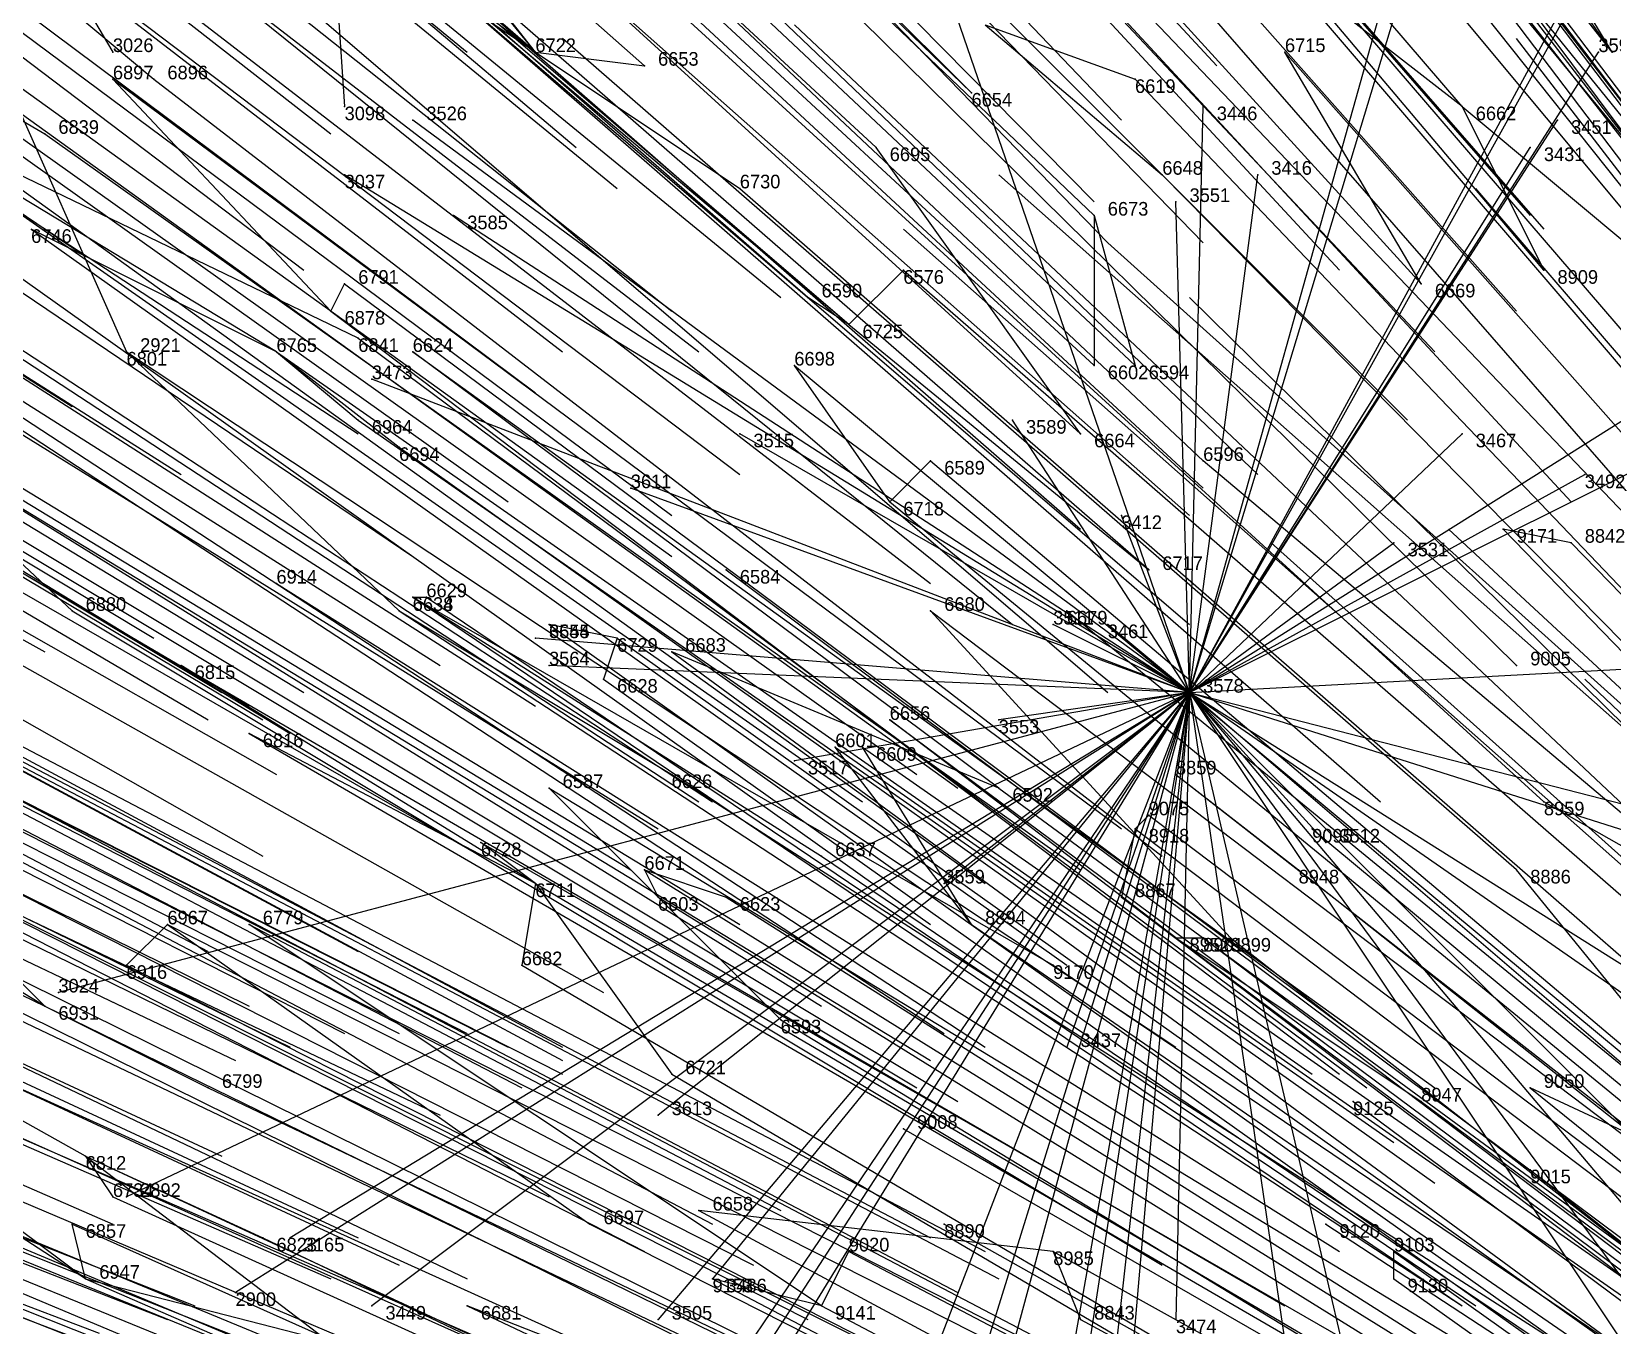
# Model space of a CAD drawing. Extents: x -0.5 to 0.59, y -0.5 to 0.59.
# Drawn here: x -0.271 to -0.155, y 0.1076 to 0.2025 of the extents above; entities that cross this region are included whole.
import ezdxf

# ---------------------------------------------------------------- set-up
doc = ezdxf.new("R2010")
doc.units = 0
for name, color, linetype in [('Facilities', 3, 'CONTINUOUS'), ('Facilities_lines', 3, 'CONTINUOUS'), ('Normals', 1, 'CONTINUOUS'), ('Source_points', 5, 'CONTINUOUS'), ('Text', 3, 'CONTINUOUS')]:
    doc.layers.add(name, color=color, linetype=linetype)

msp = doc.modelspace()

# ---------------------------------------------------------------- linework, layer by layer
at = {"layer": 'Facilities', "color": 3}
for p in [(-0.234, 0.201, -0.772), (-0.155, 0.201, -0.634), (-0.166, 0.197, -0.643), (-0.193, 0.189, -0.675), (-0.169, 0.184, -0.624), (-0.249, 0.182, -0.77), (-0.211, 0.181, -0.694), (-0.247, 0.18, -0.765), (-0.253, 0.179, -0.776), (-0.194, 0.173, -0.649), (-0.208, 0.168, -0.668), (-0.158, 0.165, -0.571), (-0.22, 0.163, -0.683), (-0.253, 0.162, -0.752), (-0.243, 0.161, -0.729), (-0.244, 0.16, -0.729), (-0.195, 0.16, -0.63), (-0.228, 0.158, -0.694), (-0.162, 0.156, -0.562), (-0.186, 0.154, -1.25), (-0.187, 0.148, -0.597), (-0.2, 0.147, -0.62), (-0.19, 0.144, -0.595), (-0.177, 0.144, -0.571), (-0.226, 0.141, -0.666), (-0.234, 0.14, -0.682), (-0.261, 0.137, -0.737), (-0.202, 0.137, -0.61), (-0.187, 0.136, -0.577), (-0.183, 0.136, -0.57), (-0.27, 0.131, -0.749), (-0.216, 0.13, -0.63), (-0.174, 0.124, -0.535), (-0.207, 0.122, -0.601), (-0.267, 0.12, -0.732), (-0.161, 0.119, -0.501), (-0.204, 0.115, -0.586), (-0.176, 0.115, -0.524), (-0.196, 0.113, -0.566), (-0.267, 0.111, -0.722), (-0.171, 0.111, -0.509), (-0.213, 0.109, -0.597)]:
    msp.add_point(p, dxfattribs=at)
at = {"layer": 'Facilities_lines', "color": 3}
for p, q in [((-0.253, 0.27, -1.25), (-0.248, 0.197, -1.25)), ((-0.3, 0.26, -1.25), (-0.264, 0.179, -1.25)), ((-0.3, 0.26, -1.25), (-0.265, 0.201, -1.25)), ((-0.306, 0.236, -0.965), (-0.262, 0.199, -0.822)), ((-0.155, 0.201, -0.634), (-0.176, 0.231, -0.725)), ((-0.234, 0.201, -0.772), (-0.256, 0.229, -0.858)), ((-0.155, 0.201, -0.634), (-0.167, 0.221, -0.691)), ((-0.186, 0.154, -1.25), (-0.166, 0.22, -1.25)), ((-0.211, 0.181, -0.694), (-0.256, 0.219, -0.843)), ((-0.234, 0.201, -0.772), (-0.247, 0.217, -0.822)), ((-0.186, 0.154, -1.25), (-0.207, 0.215, -1.25)), ((-0.186, 0.154, -1.25), (-0.155, 0.211, -1.25)), ((-0.166, 0.197, -0.643), (-0.184, 0.211, -0.7)), ((-0.155, 0.201, -0.634), (-0.162, 0.21, -0.663)), ((-0.186, 0.154, -1.25), (-0.156, 0.208, -1.25)), ((-0.234, 0.201, -0.772), (-0.242, 0.207, -0.796)), ((-0.211, 0.207, -0.739), (-0.202, 0.198, -0.708)), ((-0.234, 0.201, -0.772), (-0.24, 0.205, -0.79)), ((-0.201, 0.203, -0.715), (-0.19, 0.199, -0.688)), ((-0.201, 0.203, -0.715), (-0.188, 0.192, -0.672)), ((-0.186, 0.154, -1.25), (-0.172, 0.204, -1.25)), ((-0.282, 0.202, -0.866), (-0.27, 0.195, -0.832)), ((-0.234, 0.201, -0.772), (-0.226, 0.2, -0.754)), ((-0.234, 0.201, -0.772), (-0.219, 0.191, -0.727)), ((-0.186, 0.154, -1.25), (-0.156, 0.201, -1.25)), ((-0.169, 0.184, -0.624), (-0.179, 0.201, -0.674)), ((-0.253, 0.179, -0.776), (-0.286, 0.199, -0.871)), ((-0.249, 0.182, -0.77), (-0.265, 0.199, -0.829)), ((-0.186, 0.154, -1.25), (-0.185, 0.197, -1.25)), ((-0.166, 0.197, -0.643), (-0.16, 0.185, -0.611)), ((-0.166, 0.197, -0.643), (-0.148, 0.182, -0.588)), ((-0.186, 0.154, -1.25), (-0.243, 0.196, -1.25)), ((-0.186, 0.154, -1.25), (-0.159, 0.196, -1.25)), ((-0.247, 0.18, -0.765), (-0.276, 0.194, -0.843)), ((-0.194, 0.173, -0.649), (-0.209, 0.194, -0.712)), ((-0.186, 0.154, -1.25), (-0.161, 0.194, -1.25)), ((-0.186, 0.154, -1.25), (-0.248, 0.192, -1.25)), ((-0.186, 0.154, -1.25), (-0.181, 0.192, -1.25)), ((-0.186, 0.154, -1.25), (-0.187, 0.19, -1.25)), ((-0.253, 0.179, -0.776), (-0.271, 0.188, -0.825)), ((-0.186, 0.154, -1.25), (-0.24, 0.189, -1.25)), ((-0.193, 0.189, -0.675), (-0.19, 0.178, -0.65)), ((-0.193, 0.189, -0.675), (-0.193, 0.178, -0.655)), ((-0.211, 0.181, -0.694), (-0.207, 0.185, -0.694)), ((-0.249, 0.182, -0.77), (-0.248, 0.184, -0.772)), ((-0.211, 0.181, -0.694), (-0.214, 0.183, -0.704)), ((-0.211, 0.181, -0.694), (-0.189, 0.163, -0.624)), ((-0.244, 0.16, -0.729), (-0.264, 0.179, -0.797)), ((-0.253, 0.179, -0.776), (-0.244, 0.172, -0.747)), ((-0.253, 0.179, -0.776), (-0.247, 0.174, -0.754)), ((-0.2, 0.147, -0.62), (-0.243, 0.179, -0.756)), ((-0.208, 0.168, -0.668), (-0.215, 0.178, -0.699)), ((-0.186, 0.154, -1.25), (-0.246, 0.177, -1.25)), ((-0.186, 0.154, -1.25), (-0.151, 0.176, -1.25)), ((-0.186, 0.154, -1.25), (-0.142, 0.176, -1.25)), ((-0.284, 0.175, -0.834), (-0.268, 0.16, -0.78)), ((-0.186, 0.154, -1.25), (-0.199, 0.174, -1.25)), ((-0.186, 0.154, -1.25), (-0.219, 0.173, -1.25)), ((-0.186, 0.154, -1.25), (-0.166, 0.173, -1.25)), ((-0.208, 0.168, -0.668), (-0.205, 0.171, -0.666)), ((-0.147, 0.139, -0.506), (-0.185, 0.171, -0.631)), ((-0.186, 0.154, -1.25), (-0.157, 0.17, -1.25)), ((-0.186, 0.154, -1.25), (-0.227, 0.169, -1.25)), ((-0.186, 0.154, -1.25), (-0.191, 0.167, -1.25)), ((-0.158, 0.165, -0.571), (-0.163, 0.166, -0.581)), ((-0.186, 0.154, -1.25), (-0.171, 0.165, -1.25)), ((-0.243, 0.161, -0.729), (-0.213, 0.142, -0.64)), ((-0.243, 0.161, -0.729), (-0.242, 0.161, -0.727)), ((-0.243, 0.161, -0.729), (-0.196, 0.134, -0.594)), ((-0.244, 0.16, -0.729), (-0.224, 0.148, -0.671)), ((-0.228, 0.158, -0.694), (-0.233, 0.159, -0.705)), ((-0.183, 0.136, -0.57), (-0.205, 0.16, -0.65)), ((-0.186, 0.154, -1.25), (-0.196, 0.159, -1.25)), ((-0.186, 0.154, -1.25), (-0.192, 0.159, -1.25)), ((-0.186, 0.154, -1.25), (-0.234, 0.158, -1.25)), ((-0.228, 0.158, -0.694), (-0.229, 0.155, -0.691)), ((-0.2, 0.147, -0.62), (-0.224, 0.157, -0.683)), ((-0.234, 0.14, -0.682), (-0.26, 0.156, -0.757)), ((-0.186, 0.154, -1.25), (-0.233, 0.156, -1.25)), ((-0.186, 0.154, -1.25), (-0.149, 0.156, -1.25)), ((-0.186, 0.154, -1.25), (-0.269, 0.132, -1.25)), ((-0.186, 0.154, -1.25), (-0.264, 0.117, -1.25)), ((-0.186, 0.154, -1.25), (-0.256, 0.11, -1.25)), ((-0.186, 0.154, -1.25), (-0.252, 0.114, -1.25)), ((-0.186, 0.154, -1.25), (-0.246, 0.109, -1.25)), ((-0.186, 0.154, -1.25), (-0.232, 0.086, -1.25)), ((-0.186, 0.154, -1.25), (-0.225, 0.108, -1.25)), ((-0.186, 0.154, -1.25), (-0.225, 0.123, -1.25)), ((-0.186, 0.154, -1.25), (-0.221, 0.111, -1.25)), ((-0.186, 0.154, -1.25), (-0.221, 0.097, -1.25)), ((-0.186, 0.154, -1.25), (-0.219, 0.103, -1.25)), ((-0.186, 0.154, -1.25), (-0.215, 0.149, -1.25)), ((-0.186, 0.154, -1.25), (-0.213, 0.084, -1.25)), ((-0.186, 0.154, -1.25), (-0.205, 0.093, -1.25)), ((-0.186, 0.154, -1.25), (-0.205, 0.047, -1.25)), ((-0.186, 0.154, -1.25), (-0.204, 0.14, -1.25)), ((-0.186, 0.154, -1.25), (-0.2, 0.152, -1.25)), ((-0.186, 0.154, -1.25), (-0.199, 0.106, -1.25)), ((-0.186, 0.154, -1.25), (-0.196, 0.089, -1.25)), ((-0.186, 0.154, -1.25), (-0.195, 0.128, -1.25)), ((-0.186, 0.154, -1.25), (-0.194, 0.083, -1.25)), ((-0.186, 0.154, -1.25), (-0.193, 0.073, -1.25)), ((-0.186, 0.154, -1.25), (-0.187, 0.108, -1.25)), ((-0.186, 0.154, -1.25), (-0.151, 0.145, -1.25)), ((-0.186, 0.154, -1.25), (-0.126, 0.135, -1.25)), ((-0.186, 0.154, -1.25), (-0.176, 0.143, -1.25)), ((-0.186, 0.154, -1.25), (-0.127, 0.113, -1.25)), ((-0.186, 0.154, -1.25), (-0.138, 0.089, -1.25)), ((-0.186, 0.154, -1.25), (-0.171, 0.09, -1.25)), ((-0.186, 0.154, -1.25), (-0.131, 0.089, -1.25)), ((-0.186, 0.154, -1.25), (-0.139, 0.107, -1.25)), ((-0.186, 0.154, -1.25), (-0.116, 0.11, -1.25)), ((-0.186, 0.154, -1.25), (-0.13, 0.106, -1.25)), ((-0.186, 0.154, -1.25), (-0.138, 0.082, -1.25)), ((-0.186, 0.154, -1.25), (-0.171, 0.052, -1.25)), ((-0.187, 0.136, -0.577), (-0.208, 0.152, -0.645)), ((-0.234, 0.14, -0.682), (-0.255, 0.151, -0.74)), ((-0.202, 0.137, -0.61), (-0.212, 0.15, -0.65)), ((-0.202, 0.137, -0.61), (-0.21, 0.15, -0.645)), ((-0.187, 0.148, -0.597), (-0.178, 0.141, -0.568)), ((-0.216, 0.13, -0.63), (-0.233, 0.147, -0.689)), ((-0.19, 0.144, -0.595), (-0.189, 0.145, -0.596)), ((-0.123, 0.125, -0.439), (-0.16, 0.146, -0.542)), ((-0.19, 0.144, -0.595), (-0.191, 0.139, -0.59)), ((-0.234, 0.14, -0.682), (-0.238, 0.143, -0.695)), ((-0.27, 0.131, -0.749), (-0.281, 0.142, -0.788)), ((-0.226, 0.141, -0.666), (-0.225, 0.139, -0.661)), ((-0.226, 0.141, -0.666), (-0.22, 0.139, -0.65)), ((-0.149, 0.125, -0.486), (-0.162, 0.141, -0.536)), ((-0.234, 0.14, -0.682), (-0.235, 0.134, -0.677)), ((-0.234, 0.14, -0.682), (-0.224, 0.126, -0.642)), ((-0.267, 0.111, -0.722), (-0.309, 0.138, -0.846)), ((-0.27, 0.131, -0.749), (-0.28, 0.137, -0.779)), ((-0.261, 0.137, -0.737), (-0.264, 0.134, -0.74)), ((-0.261, 0.137, -0.737), (-0.23, 0.115, -0.643)), ((-0.213, 0.109, -0.597), (-0.255, 0.137, -0.724)), ((-0.187, 0.136, -0.577), (-0.169, 0.124, -0.525)), ((-0.187, 0.136, -0.577), (-0.185, 0.136, -0.574)), ((-0.267, 0.12, -0.732), (-0.294, 0.135, -0.81)), ((-0.267, 0.111, -0.722), (-0.294, 0.131, -0.805)), ((-0.27, 0.131, -0.749), (-0.258, 0.125, -0.717)), ((-0.131, 0.111, -0.428), (-0.161, 0.125, -0.51)), ((-0.267, 0.12, -0.732), (-0.265, 0.117, -0.725)), ((-0.267, 0.12, -0.732), (-0.246, 0.104, -0.668)), ((-0.267, 0.12, -0.732), (-0.254, 0.114, -0.695)), ((-0.196, 0.113, -0.566), (-0.222, 0.116, -0.625)), ((-0.267, 0.111, -0.722), (-0.268, 0.115, -0.728)), ((-0.213, 0.109, -0.597), (-0.211, 0.113, -0.6)), ((-0.196, 0.113, -0.566), (-0.194, 0.108, -0.554)), ((-0.171, 0.111, -0.509), (-0.171, 0.113, -0.513)), ((-0.267, 0.111, -0.722), (-0.232, 0.102, -0.633)), ((-0.213, 0.109, -0.597), (-0.221, 0.111, -0.618)), ((-0.193, 0.091, -0.533), (-0.239, 0.109, -0.656))]:
    msp.add_line(p, q, dxfattribs=at)
at = {"layer": 'Normals', "color": 1}
for p, q in [((-0.155, 0.201, -0.634), (-0.212, 0.274, -0.597)), ((-0.247, 0.268, -0.912), (-0.184, 0.2, -0.949)), ((-0.166, 0.197, -0.643), (-0.226, 0.267, -0.606)), ((-0.202, 0.198, -0.708), (-0.269, 0.263, -0.671)), ((-0.255, 0.263, -0.916), (-0.191, 0.196, -0.953)), ((-0.234, 0.201, -0.772), (-0.304, 0.262, -0.735)), ((-0.226, 0.2, -0.754), (-0.296, 0.262, -0.718)), ((-0.311, 0.26, -1.014), (-0.239, 0.201, -1.051)), ((-0.222, 0.259, -0.853), (-0.161, 0.189, -0.89)), ((-0.221, 0.258, -0.849), (-0.16, 0.188, -0.886)), ((-0.144, 0.184, -0.584), (-0.201, 0.258, -0.548)), ((-0.209, 0.194, -0.712), (-0.277, 0.257, -0.675)), ((-0.258, 0.256, -0.909), (-0.193, 0.19, -0.946)), ((-0.16, 0.185, -0.611), (-0.22, 0.256, -0.574)), ((-0.302, 0.254, -0.986), (-0.231, 0.194, -1.024)), ((-0.193, 0.189, -0.675), (-0.26, 0.253, -0.637)), ((-0.257, 0.254, -0.902), (-0.192, 0.187, -0.939)), ((-0.25, 0.254, -0.89), (-0.185, 0.187, -0.926)), ((-0.238, 0.253, -0.868), (-0.175, 0.185, -0.905)), ((-0.148, 0.182, -0.588), (-0.208, 0.254, -0.551)), ((-0.322, 0.252, -1.022), (-0.249, 0.195, -1.06)), ((-0.169, 0.184, -0.624), (-0.231, 0.252, -0.586)), ((-0.224, 0.252, -0.842), (-0.162, 0.182, -0.878)), ((-0.3, 0.25, -0.976), (-0.228, 0.191, -1.013)), ((-0.232, 0.247, -0.847), (-0.168, 0.179, -0.884)), ((-0.138, 0.175, -0.557), (-0.197, 0.247, -0.521)), ((-0.214, 0.183, -0.704), (-0.284, 0.244, -0.667)), ((-0.288, 0.242, -0.941), (-0.216, 0.183, -0.978)), ((-0.325, 0.241, -1.012), (-0.251, 0.185, -1.049)), ((-0.211, 0.181, -0.694), (-0.281, 0.241, -0.656)), ((-0.19, 0.178, -0.65), (-0.257, 0.241, -0.612)), ((-0.297, 0.24, -0.954), (-0.224, 0.182, -0.991)), ((-0.193, 0.178, -0.655), (-0.26, 0.24, -0.616)), ((-0.236, 0.24, -0.84), (-0.17, 0.174, -0.878)), ((-0.344, 0.238, -1.046), (-0.267, 0.186, -1.083)), ((-0.129, 0.165, -0.524), (-0.188, 0.238, -0.488)), ((-0.306, 0.236, -0.965), (-0.232, 0.179, -1.003)), ((-0.296, 0.236, -0.947), (-0.222, 0.179, -0.983)), ((-0.221, 0.236, -0.808), (-0.158, 0.168, -0.846)), ((-0.194, 0.173, -0.649), (-0.262, 0.235, -0.611)), ((-0.185, 0.171, -0.631), (-0.253, 0.235, -0.593)), ((-0.248, 0.234, -0.852), (-0.181, 0.17, -0.89)), ((-0.128, 0.161, -0.514), (-0.185, 0.234, -0.478)), ((-0.309, 0.232, -0.965), (-0.234, 0.176, -1.002)), ((-0.253, 0.232, -0.858), (-0.185, 0.169, -0.895)), ((-0.217, 0.233, -0.796), (-0.153, 0.166, -0.834)), ((-0.124, 0.157, -0.5), (-0.18, 0.231, -0.463)), ((-0.256, 0.229, -0.858), (-0.186, 0.167, -0.895)), ((-0.265, 0.228, -0.873), (-0.194, 0.166, -0.909)), ((-0.293, 0.226, -0.926), (-0.219, 0.17, -0.963)), ((-0.124, 0.153, -0.493), (-0.182, 0.226, -0.456)), ((-0.122, 0.153, -0.489), (-0.178, 0.226, -0.451)), ((-0.347, 0.225, -1.034), (-0.268, 0.175, -1.07)), ((-0.325, 0.224, -0.987), (-0.247, 0.173, -1.024)), ((-0.189, 0.163, -0.624), (-0.259, 0.224, -0.586)), ((-0.119, 0.148, -0.476), (-0.175, 0.223, -0.439)), ((-0.312, 0.222, -0.956), (-0.236, 0.168, -0.993)), ((-0.298, 0.222, -0.929), (-0.224, 0.167, -0.967)), ((-0.162, 0.156, -0.562), (-0.228, 0.221, -0.525)), ((-0.128, 0.15, -0.493), (-0.189, 0.221, -0.457)), ((-0.339, 0.22, -1.01), (-0.26, 0.17, -1.046)), ((-0.115, 0.146, -0.465), (-0.171, 0.22, -0.427)), ((-0.279, 0.219, -0.887), (-0.205, 0.162, -0.924)), ((-0.256, 0.219, -0.843), (-0.186, 0.159, -0.88)), ((-0.118, 0.145, -0.468), (-0.174, 0.219, -0.43)), ((-0.299, 0.218, -0.925), (-0.224, 0.164, -0.963)), ((-0.271, 0.217, -0.868), (-0.199, 0.159, -0.905)), ((-0.196, 0.217, -0.732), (-0.135, 0.147, -0.769)), ((-0.32, 0.216, -0.964), (-0.243, 0.164, -1.002)), ((-0.127, 0.146, -0.483), (-0.187, 0.216, -0.446)), ((-0.262, 0.214, -0.847), (-0.192, 0.154, -0.884)), ((-0.16, 0.146, -0.542), (-0.229, 0.209, -0.505)), ((-0.242, 0.207, -0.796), (-0.172, 0.146, -0.833)), ((-0.342, 0.206, -0.998), (-0.262, 0.158, -1.034)), ((-0.32, 0.206, -0.952), (-0.241, 0.156, -0.989)), ((-0.104, 0.131, -0.419), (-0.16, 0.205, -0.38)), ((-0.312, 0.203, -0.931), (-0.234, 0.153, -0.968)), ((-0.147, 0.139, -0.506), (-0.215, 0.203, -0.469)), ((-0.351, 0.202, -1.014), (-0.27, 0.157, -1.05)), ((-0.337, 0.202, -0.982), (-0.257, 0.154, -1.019)), ((-0.33, 0.202, -0.968), (-0.251, 0.154, -1.006)), ((-0.282, 0.202, -0.866), (-0.206, 0.148, -0.903)), ((-0.162, 0.141, -0.536), (-0.232, 0.202, -0.498)), ((-0.106, 0.129, -0.417), (-0.162, 0.202, -0.378)), ((-0.278, 0.201, -0.858), (-0.203, 0.147, -0.895)), ((-0.265, 0.201, -1.25), (-0.265, 0.201, -1.15)), ((-0.179, 0.201, -0.674), (-0.118, 0.132, -0.712)), ((-0.156, 0.201, -1.25), (-0.156, 0.201, -1.15)), ((-0.335, 0.2, -0.975), (-0.255, 0.153, -1.012)), ((-0.338, 0.199, -0.98), (-0.258, 0.152, -1.017)), ((-0.333, 0.199, -0.971), (-0.254, 0.152, -1.008)), ((-0.331, 0.199, -0.965), (-0.252, 0.151, -1.003)), ((-0.286, 0.199, -0.871), (-0.21, 0.146, -0.908)), ((-0.265, 0.199, -0.829), (-0.191, 0.144, -0.867)), ((-0.262, 0.199, -0.822), (-0.188, 0.142, -0.859)), ((-0.19, 0.199, -0.688), (-0.126, 0.132, -0.725)), ((-0.3, 0.197, -0.897), (-0.222, 0.146, -0.935)), ((-0.299, 0.197, -0.894), (-0.221, 0.146, -0.931)), ((-0.248, 0.197, -1.25), (-0.248, 0.197, -1.15)), ((-0.185, 0.197, -1.25), (-0.185, 0.197, -1.15)), ((-0.27, 0.195, -0.832), (-0.194, 0.141, -0.87)), ((-0.243, 0.196, -1.25), (-0.243, 0.196, -1.15)), ((-0.159, 0.196, -1.25), (-0.159, 0.196, -1.15)), ((-0.334, 0.194, -0.965), (-0.253, 0.148, -1.003)), ((-0.276, 0.194, -0.843), (-0.201, 0.14, -0.881)), ((-0.161, 0.194, -1.25), (-0.161, 0.194, -1.15)), ((-0.304, 0.193, -0.9), (-0.225, 0.144, -0.937)), ((-0.248, 0.192, -1.25), (-0.248, 0.192, -1.15)), ((-0.13, 0.13, -0.46), (-0.2, 0.192, -0.424)), ((-0.188, 0.192, -0.672), (-0.123, 0.126, -0.71)), ((-0.181, 0.192, -1.25), (-0.181, 0.192, -1.15)), ((-0.281, 0.191, -0.849), (-0.205, 0.137, -0.887)), ((-0.219, 0.191, -0.727), (-0.149, 0.13, -0.764)), ((-0.105, 0.121, -0.401), (-0.165, 0.191, -0.362)), ((-0.187, 0.19, -1.25), (-0.187, 0.19, -1.15)), ((-0.335, 0.188, -0.959), (-0.254, 0.142, -0.997)), ((-0.318, 0.188, -0.924), (-0.238, 0.142, -0.961)), ((-0.306, 0.189, -0.9), (-0.227, 0.141, -0.937)), ((-0.271, 0.188, -0.825), (-0.195, 0.134, -0.862)), ((-0.24, 0.189, -1.25), (-0.24, 0.189, -1.15)), ((-0.137, 0.126, -0.466), (-0.207, 0.188, -0.429)), ((-0.123, 0.125, -0.439), (-0.192, 0.187, -0.401)), ((-0.298, 0.185, -0.877), (-0.219, 0.137, -0.914)), ((-0.207, 0.185, -0.694), (-0.137, 0.124, -0.731)), ((-0.248, 0.184, -0.772), (-0.174, 0.129, -0.81)), ((-0.12, 0.118, -0.421), (-0.186, 0.183, -0.383)), ((-0.249, 0.182, -0.77), (-0.175, 0.126, -0.807)), ((-0.292, 0.18, -0.858), (-0.213, 0.131, -0.895)), ((-0.282, 0.18, -0.836), (-0.204, 0.129, -0.873)), ((-0.247, 0.18, -0.765), (-0.173, 0.125, -0.803)), ((-0.329, 0.179, -0.937), (-0.247, 0.135, -0.974)), ((-0.279, 0.179, -0.828), (-0.201, 0.128, -0.865)), ((-0.264, 0.179, -1.25), (-0.264, 0.179, -1.15)), ((-0.264, 0.179, -0.797), (-0.187, 0.128, -0.835)), ((-0.253, 0.179, -0.776), (-0.177, 0.126, -0.814)), ((-0.243, 0.179, -0.756), (-0.168, 0.125, -0.793)), ((-0.34, 0.178, -0.959), (-0.258, 0.135, -0.996)), ((-0.215, 0.178, -0.699), (-0.144, 0.119, -0.735)), ((-0.309, 0.177, -0.892), (-0.229, 0.132, -0.929)), ((-0.246, 0.177, -1.25), (-0.246, 0.177, -1.15)), ((-0.284, 0.175, -0.834), (-0.205, 0.127, -0.871)), ((-0.247, 0.174, -0.754), (-0.171, 0.121, -0.792)), ((-0.199, 0.174, -1.25), (-0.199, 0.174, -1.15)), ((-0.286, 0.173, -0.835), (-0.206, 0.125, -0.872)), ((-0.219, 0.173, -1.25), (-0.219, 0.173, -1.15)), ((-0.166, 0.173, -1.25), (-0.166, 0.173, -1.15)), ((-0.338, 0.172, -0.949), (-0.255, 0.131, -0.986)), ((-0.314, 0.172, -0.894), (-0.232, 0.128, -0.932)), ((-0.283, 0.172, -0.827), (-0.203, 0.124, -0.864)), ((-0.244, 0.172, -0.747), (-0.168, 0.118, -0.784)), ((-0.353, 0.171, -0.982), (-0.27, 0.131, -1.019)), ((-0.331, 0.171, -0.931), (-0.248, 0.129, -0.968)), ((-0.327, 0.171, -0.922), (-0.244, 0.129, -0.959)), ((-0.321, 0.171, -0.91), (-0.239, 0.129, -0.948)), ((-0.314, 0.171, -0.893), (-0.232, 0.127, -0.931)), ((-0.205, 0.171, -0.666), (-0.134, 0.111, -0.704)), ((-0.319, 0.17, -0.903), (-0.236, 0.128, -0.941)), ((-0.157, 0.17, -1.25), (-0.157, 0.17, -1.15)), ((-0.336, 0.169, -0.94), (-0.252, 0.128, -0.976)), ((-0.227, 0.169, -1.25), (-0.227, 0.169, -1.15)), ((-0.318, 0.168, -0.898), (-0.235, 0.125, -0.935)), ((-0.315, 0.168, -0.892), (-0.232, 0.126, -0.93)), ((-0.208, 0.168, -0.668), (-0.136, 0.109, -0.705)), ((-0.34, 0.167, -0.948), (-0.256, 0.127, -0.984)), ((-0.191, 0.167, -1.25), (-0.191, 0.167, -1.15)), ((-0.099, 0.103, -0.357), (-0.167, 0.166, -0.32)), ((-0.163, 0.166, -0.581), (-0.098, 0.099, -0.617)), ((-0.112, 0.104, -0.382), (-0.18, 0.165, -0.342)), ((-0.171, 0.165, -1.25), (-0.171, 0.165, -1.15)), ((-0.158, 0.165, -0.571), (-0.093, 0.098, -0.608)), ((-0.325, 0.163, -0.908), (-0.241, 0.123, -0.946)), ((-0.22, 0.163, -0.683), (-0.145, 0.107, -0.719)), ((-0.253, 0.162, -0.752), (-0.175, 0.113, -0.79)), ((-0.243, 0.161, -0.729), (-0.166, 0.109, -0.766)), ((-0.242, 0.161, -0.727), (-0.165, 0.109, -0.765)), ((-0.341, 0.159, -0.94), (-0.257, 0.12, -0.977)), ((-0.298, 0.159, -0.843), (-0.216, 0.116, -0.881)), ((-0.268, 0.16, -0.78), (-0.188, 0.112, -0.817)), ((-0.244, 0.16, -0.729), (-0.166, 0.109, -0.766)), ((-0.233, 0.159, -0.705), (-0.157, 0.105, -0.74)), ((-0.205, 0.16, -0.65), (-0.131, 0.104, -0.687)), ((-0.196, 0.159, -1.25), (-0.196, 0.159, -1.15)), ((-0.195, 0.16, -0.63), (-0.123, 0.101, -0.667)), ((-0.192, 0.159, -1.25), (-0.192, 0.159, -1.15)), ((-0.317, 0.158, -0.885), (-0.233, 0.117, -0.922)), ((-0.303, 0.158, -0.854), (-0.221, 0.115, -0.891)), ((-0.234, 0.158, -1.25), (-0.234, 0.158, -1.15)), ((-0.228, 0.158, -0.694), (-0.152, 0.104, -0.73)), ((-0.287, 0.157, -0.818), (-0.205, 0.114, -0.855)), ((-0.224, 0.157, -0.683), (-0.149, 0.102, -0.72)), ((-0.283, 0.156, -0.808), (-0.201, 0.113, -0.845)), ((-0.26, 0.156, -0.757), (-0.179, 0.109, -0.794)), ((-0.233, 0.156, -1.25), (-0.233, 0.156, -1.15)), ((-0.308, 0.155, -0.863), (-0.226, 0.113, -0.901)), ((-0.229, 0.155, -0.691), (-0.153, 0.101, -0.727)), ((-0.09, 0.091, -0.32), (-0.157, 0.155, -0.283)), ((-0.301, 0.154, -0.845), (-0.218, 0.112, -0.882)), ((-0.282, 0.154, -0.803), (-0.2, 0.111, -0.841)), ((-0.186, 0.154, -1.25), (-0.186, 0.154, -1.15)), ((-0.35, 0.152, -0.955), (-0.265, 0.115, -0.991)), ((-0.331, 0.153, -0.912), (-0.247, 0.114, -0.95)), ((-0.285, 0.153, -0.807), (-0.203, 0.11, -0.845)), ((-0.208, 0.152, -0.645), (-0.134, 0.097, -0.682)), ((-0.2, 0.152, -1.25), (-0.2, 0.152, -1.15)), ((-0.328, 0.151, -0.902), (-0.244, 0.112, -0.939)), ((-0.323, 0.151, -0.89), (-0.239, 0.111, -0.928)), ((-0.255, 0.151, -0.74), (-0.174, 0.104, -0.777)), ((-0.297, 0.15, -0.832), (-0.214, 0.108, -0.869)), ((-0.212, 0.15, -0.65), (-0.136, 0.097, -0.687)), ((-0.21, 0.15, -0.645), (-0.134, 0.097, -0.682)), ((-0.215, 0.149, -1.25), (-0.215, 0.149, -1.15)), ((-0.334, 0.148, -0.913), (-0.249, 0.111, -0.95)), ((-0.224, 0.148, -0.671), (-0.146, 0.098, -0.709)), ((-0.187, 0.148, -0.597), (-0.114, 0.091, -0.635)), ((-0.233, 0.147, -0.689), (-0.154, 0.099, -0.726)), ((-0.2, 0.147, -0.62), (-0.125, 0.092, -0.657)), ((-0.276, 0.146, -0.78), (-0.193, 0.104, -0.818)), ((-0.189, 0.145, -0.596), (-0.115, 0.089, -0.634)), ((-0.299, 0.144, -0.83), (-0.216, 0.103, -0.867)), ((-0.19, 0.144, -0.595), (-0.116, 0.088, -0.633)), ((-0.177, 0.144, -0.571), (-0.106, 0.085, -0.609)), ((-0.345, 0.143, -0.935), (-0.259, 0.109, -0.972)), ((-0.238, 0.143, -0.695), (-0.158, 0.097, -0.732)), ((-0.176, 0.143, -1.25), (-0.176, 0.143, -1.15)), ((-0.348, 0.142, -0.939), (-0.261, 0.108, -0.976)), ((-0.281, 0.142, -0.788), (-0.199, 0.101, -0.826)), ((-0.213, 0.142, -0.64), (-0.136, 0.09, -0.677)), ((-0.342, 0.141, -0.925), (-0.256, 0.106, -0.963)), ((-0.295, 0.141, -0.817), (-0.211, 0.101, -0.854)), ((-0.226, 0.141, -0.666), (-0.147, 0.092, -0.702)), ((-0.178, 0.141, -0.568), (-0.106, 0.084, -0.606)), ((-0.353, 0.14, -0.949), (-0.266, 0.107, -0.986)), ((-0.234, 0.14, -0.682), (-0.154, 0.093, -0.719)), ((-0.204, 0.14, -1.25), (-0.204, 0.14, -1.15)), ((-0.353, 0.139, -0.949), (-0.266, 0.106, -0.986)), ((-0.225, 0.139, -0.661), (-0.146, 0.09, -0.697)), ((-0.22, 0.139, -0.65), (-0.141, 0.089, -0.687)), ((-0.191, 0.139, -0.59), (-0.117, 0.083, -0.628)), ((-0.309, 0.138, -0.846), (-0.224, 0.1, -0.883)), ((-0.28, 0.137, -0.779), (-0.197, 0.096, -0.817)), ((-0.261, 0.137, -0.737), (-0.178, 0.095, -0.774)), ((-0.255, 0.137, -0.724), (-0.173, 0.094, -0.761)), ((-0.202, 0.137, -0.61), (-0.125, 0.084, -0.647)), ((-0.326, 0.136, -0.882), (-0.24, 0.1, -0.919)), ((-0.187, 0.136, -0.577), (-0.112, 0.08, -0.615)), ((-0.185, 0.136, -0.574), (-0.111, 0.08, -0.612)), ((-0.183, 0.136, -0.57), (-0.11, 0.079, -0.607)), ((-0.338, 0.135, -0.909), (-0.252, 0.101, -0.947)), ((-0.315, 0.135, -0.858), (-0.23, 0.099, -0.894)), ((-0.294, 0.135, -0.81), (-0.21, 0.097, -0.848)), ((-0.32, 0.134, -0.868), (-0.235, 0.099, -0.906)), ((-0.264, 0.134, -0.74), (-0.181, 0.092, -0.776)), ((-0.235, 0.134, -0.677), (-0.155, 0.087, -0.713)), ((-0.196, 0.134, -0.594), (-0.119, 0.082, -0.631)), ((-0.269, 0.132, -1.25), (-0.269, 0.132, -1.15)), ((-0.294, 0.131, -0.805), (-0.209, 0.094, -0.842)), ((-0.27, 0.131, -0.749), (-0.186, 0.09, -0.786)), ((-0.216, 0.13, -0.63), (-0.137, 0.082, -0.667)), ((-0.316, 0.129, -0.853), (-0.23, 0.094, -0.89)), ((-0.195, 0.128, -1.25), (-0.195, 0.128, -1.15)), ((-0.224, 0.126, -0.642), (-0.144, 0.079, -0.679)), ((-0.258, 0.125, -0.717), (-0.174, 0.085, -0.754)), ((-0.161, 0.125, -0.51), (-0.089, 0.067, -0.547)), ((-0.297, 0.123, -0.804), (-0.211, 0.089, -0.841)), ((-0.225, 0.123, -1.25), (-0.225, 0.123, -1.15)), ((-0.174, 0.124, -0.535), (-0.1, 0.069, -0.574)), ((-0.169, 0.124, -0.525), (-0.095, 0.069, -0.563)), ((-0.207, 0.122, -0.601), (-0.127, 0.076, -0.639)), ((-0.267, 0.12, -0.732), (-0.183, 0.081, -0.769)), ((-0.161, 0.119, -0.501), (-0.088, 0.061, -0.537)), ((-0.294, 0.117, -0.792), (-0.208, 0.083, -0.829)), ((-0.265, 0.117, -0.725), (-0.181, 0.079, -0.762)), ((-0.264, 0.117, -1.25), (-0.264, 0.117, -1.15)), ((-0.222, 0.116, -0.625), (-0.14, 0.072, -0.662)), ((-0.268, 0.115, -0.728), (-0.183, 0.077, -0.765)), ((-0.23, 0.115, -0.643), (-0.147, 0.073, -0.679)), ((-0.204, 0.115, -0.586), (-0.124, 0.07, -0.624)), ((-0.176, 0.115, -0.524), (-0.098, 0.064, -0.561)), ((-0.254, 0.114, -0.695), (-0.17, 0.074, -0.732)), ((-0.252, 0.114, -1.25), (-0.252, 0.114, -1.15)), ((-0.279, 0.113, -0.752), (-0.193, 0.077, -0.79)), ((-0.211, 0.113, -0.6), (-0.129, 0.07, -0.637)), ((-0.196, 0.113, -0.566), (-0.115, 0.068, -0.604)), ((-0.171, 0.113, -0.513), (-0.095, 0.059, -0.55)), ((-0.267, 0.111, -0.722), (-0.182, 0.074, -0.759)), ((-0.221, 0.111, -1.25), (-0.221, 0.111, -1.15)), ((-0.221, 0.111, -0.618), (-0.139, 0.068, -0.656)), ((-0.171, 0.111, -0.509), (-0.095, 0.057, -0.546)), ((-0.256, 0.11, -1.25), (-0.256, 0.11, -1.15)), ((-0.246, 0.109, -1.25), (-0.246, 0.109, -1.15)), ((-0.239, 0.109, -0.656), (-0.154, 0.069, -0.693)), ((-0.225, 0.108, -1.25), (-0.225, 0.108, -1.15)), ((-0.213, 0.109, -0.597), (-0.131, 0.066, -0.635)), ((-0.194, 0.108, -0.554), (-0.112, 0.064, -0.591)), ((-0.187, 0.108, -1.25), (-0.187, 0.108, -1.15))]:
    msp.add_line(p, q, dxfattribs=at)
at = {"layer": 'Source_points', "color": 5}
for p in [(-0.265, 0.201, -1.25), (-0.179, 0.201, -0.674), (-0.156, 0.201, -1.25), (-0.226, 0.2, -0.754), (-0.265, 0.199, -0.829), (-0.262, 0.199, -0.822), (-0.19, 0.199, -0.688), (-0.202, 0.198, -0.708), (-0.248, 0.197, -1.25), (-0.185, 0.197, -1.25), (-0.27, 0.195, -0.832), (-0.243, 0.196, -1.25), (-0.159, 0.196, -1.25), (-0.209, 0.194, -0.712), (-0.161, 0.194, -1.25), (-0.248, 0.192, -1.25), (-0.188, 0.192, -0.672), (-0.181, 0.192, -1.25), (-0.219, 0.191, -0.727), (-0.187, 0.19, -1.25), (-0.24, 0.189, -1.25), (-0.207, 0.185, -0.694), (-0.16, 0.185, -0.611), (-0.248, 0.184, -0.772), (-0.214, 0.183, -0.704), (-0.264, 0.179, -1.25), (-0.264, 0.179, -0.797), (-0.243, 0.179, -0.756), (-0.215, 0.178, -0.699), (-0.193, 0.178, -0.655), (-0.19, 0.178, -0.65), (-0.246, 0.177, -1.25), (-0.247, 0.174, -0.754), (-0.199, 0.174, -1.25), (-0.219, 0.173, -1.25), (-0.166, 0.173, -1.25), (-0.244, 0.172, -0.747), (-0.205, 0.171, -0.666), (-0.185, 0.171, -0.631), (-0.157, 0.17, -1.25), (-0.227, 0.169, -1.25), (-0.191, 0.167, -1.25), (-0.163, 0.166, -0.581), (-0.171, 0.165, -1.25), (-0.189, 0.163, -0.624), (-0.242, 0.161, -0.727), (-0.268, 0.16, -0.78), (-0.233, 0.159, -0.705), (-0.205, 0.16, -0.65), (-0.196, 0.159, -1.25), (-0.192, 0.159, -1.25), (-0.234, 0.158, -1.25), (-0.224, 0.157, -0.683), (-0.26, 0.156, -0.757), (-0.233, 0.156, -1.25), (-0.229, 0.155, -0.691), (-0.208, 0.152, -0.645), (-0.2, 0.152, -1.25), (-0.255, 0.151, -0.74), (-0.212, 0.15, -0.65), (-0.21, 0.15, -0.645), (-0.215, 0.149, -1.25), (-0.224, 0.148, -0.671), (-0.233, 0.147, -0.689), (-0.189, 0.145, -0.596), (-0.16, 0.146, -0.542), (-0.238, 0.143, -0.695), (-0.176, 0.143, -1.25), (-0.213, 0.142, -0.64), (-0.178, 0.141, -0.568), (-0.162, 0.141, -0.536), (-0.204, 0.14, -1.25), (-0.225, 0.139, -0.661), (-0.22, 0.139, -0.65), (-0.191, 0.139, -0.59), (-0.255, 0.137, -0.724), (-0.185, 0.136, -0.574), (-0.264, 0.134, -0.74), (-0.235, 0.134, -0.677), (-0.196, 0.134, -0.594), (-0.269, 0.132, -1.25), (-0.195, 0.128, -1.25), (-0.224, 0.126, -0.642), (-0.258, 0.125, -0.717), (-0.161, 0.125, -0.51), (-0.225, 0.123, -1.25), (-0.169, 0.124, -0.525), (-0.265, 0.117, -0.725), (-0.264, 0.117, -1.25), (-0.222, 0.116, -0.625), (-0.268, 0.115, -0.728), (-0.23, 0.115, -0.643), (-0.254, 0.114, -0.695), (-0.252, 0.114, -1.25), (-0.211, 0.113, -0.6), (-0.171, 0.113, -0.513), (-0.221, 0.111, -1.25), (-0.221, 0.111, -0.618), (-0.256, 0.11, -1.25), (-0.246, 0.109, -1.25), (-0.239, 0.109, -0.656), (-0.225, 0.108, -1.25), (-0.194, 0.108, -0.554), (-0.187, 0.108, -1.25)]:
    msp.add_point(p, dxfattribs=at)

# ---------------------------------------------------------------- texts
at = {"layer": 'Text', "color": 3}
for s, p in [('3026', (-0.265, 0.201, -1.25)), ('6722', (-0.234, 0.201, -0.772)), ('6715', (-0.179, 0.201, -0.674)), ('3595', (-0.156, 0.201, -1.25)), ('6653', (-0.225, 0.2, -0.754)), ('6897', (-0.265, 0.199, -0.829)), ('6896', (-0.261, 0.199, -0.822)), ('6619', (-0.19, 0.198, -0.688)), ('6654', (-0.202, 0.197, -0.708)), ('3098', (-0.248, 0.196, -1.25)), ('3526', (-0.242, 0.196, -1.25)), ('3446', (-0.184, 0.196, -1.25)), ('6662', (-0.165, 0.196, -0.643)), ('6839', (-0.269, 0.195, -0.832)), ('3451', (-0.158, 0.195, -1.25)), ('6695', (-0.208, 0.193, -0.712)), ('3431', (-0.16, 0.193, -1.25)), ('6648', (-0.188, 0.192, -0.672)), ('3416', (-0.18, 0.192, -1.25)), ('3037', (-0.248, 0.191, -1.25)), ('6730', (-0.219, 0.191, -0.727)), ('3551', (-0.186, 0.19, -1.25)), ('6673', (-0.192, 0.189, -0.675)), ('6746', (-0.271, 0.187, -0.825)), ('3585', (-0.239, 0.188, -1.25)), ('6791', (-0.247, 0.184, -0.772)), ('6576', (-0.207, 0.184, -0.694)), ('8909', (-0.159, 0.184, -0.611)), ('6590', (-0.213, 0.183, -0.704)), ('6669', (-0.168, 0.183, -0.624)), ('6878', (-0.248, 0.181, -0.77)), ('6725', (-0.21, 0.18, -0.694)), ('2921', (-0.263, 0.179, -1.25)), ('6765', (-0.253, 0.179, -0.776)), ('6841', (-0.247, 0.179, -0.765)), ('6624', (-0.243, 0.179, -0.756)), ('6801', (-0.264, 0.178, -0.797)), ('6698', (-0.215, 0.178, -0.699)), ('3473', (-0.246, 0.177, -1.25)), ('6602', (-0.192, 0.177, -0.655)), ('6594', (-0.189, 0.177, -0.65)), ('6964', (-0.246, 0.173, -0.754)), ('3589', (-0.198, 0.173, -1.25)), ('3515', (-0.218, 0.172, -1.25)), ('6664', (-0.193, 0.172, -0.649)), ('3467', (-0.165, 0.172, -1.25)), ('6694', (-0.244, 0.171, -0.747)), ('6596', (-0.185, 0.171, -0.631)), ('6589', (-0.204, 0.17, -0.666)), ('3611', (-0.227, 0.169, -1.25)), ('3492', (-0.157, 0.169, -1.25)), ('6718', (-0.207, 0.167, -0.668)), ('3412', (-0.191, 0.166, -1.25)), ('9171', (-0.162, 0.165, -0.581)), ('8842', (-0.157, 0.165, -0.571)), ('3531', (-0.17, 0.164, -1.25)), ('6717', (-0.188, 0.163, -0.624)), ('6914', (-0.253, 0.162, -0.752)), ('6584', (-0.219, 0.162, -0.683)), ('6629', (-0.242, 0.161, -0.727)), ('6880', (-0.267, 0.16, -0.78)), ('6634', (-0.243, 0.16, -0.729)), ('6638', (-0.243, 0.16, -0.729)), ('6680', (-0.204, 0.16, -0.65)), ('3554', (-0.233, 0.158, -1.25)), ('6645', (-0.233, 0.158, -0.705)), ('3511', (-0.196, 0.159, -1.25)), ('6679', (-0.195, 0.159, -0.63)), ('3461', (-0.192, 0.158, -1.25)), ('6729', (-0.228, 0.157, -0.694)), ('6683', (-0.223, 0.157, -0.683)), ('3564', (-0.233, 0.156, -1.25)), ('9005', (-0.161, 0.156, -0.562)), ('6815', (-0.259, 0.155, -0.757)), ('6628', (-0.228, 0.154, -0.691)), ('3578', (-0.185, 0.154, -1.25)), ('6656', (-0.208, 0.152, -0.645)), ('3553', (-0.2, 0.151, -1.25)), ('6816', (-0.254, 0.15, -0.74)), ('6601', (-0.212, 0.15, -0.65)), ('6609', (-0.209, 0.149, -0.645)), ('3517', (-0.214, 0.148, -1.25)), ('8859', (-0.187, 0.148, -0.597)), ('6587', (-0.232, 0.147, -0.689)), ('6626', (-0.224, 0.147, -0.671)), ('6592', (-0.199, 0.146, -0.62)), ('9075', (-0.189, 0.145, -0.596)), ('8959', (-0.16, 0.145, -0.542)), ('8918', (-0.189, 0.143, -0.595)), ('9095', (-0.177, 0.143, -0.571)), ('3512', (-0.175, 0.143, -1.25)), ('6728', (-0.238, 0.142, -0.695)), ('6637', (-0.212, 0.142, -0.64)), ('6671', (-0.226, 0.141, -0.666)), ('3559', (-0.204, 0.14, -1.25)), ('8948', (-0.178, 0.14, -0.568)), ('8886', (-0.161, 0.14, -0.536)), ('6711', (-0.234, 0.139, -0.682)), ('8867', (-0.19, 0.139, -0.59)), ('6603', (-0.225, 0.138, -0.661)), ('6623', (-0.219, 0.138, -0.65)), ('6967', (-0.261, 0.137, -0.737)), ('6779', (-0.254, 0.137, -0.724)), ('8894', (-0.201, 0.137, -0.61)), ('8952', (-0.186, 0.135, -0.577)), ('8901', (-0.185, 0.135, -0.574)), ('8899', (-0.183, 0.135, -0.57)), ('6682', (-0.235, 0.134, -0.677)), ('6916', (-0.264, 0.133, -0.74)), ('9170', (-0.196, 0.133, -0.594)), ('3024', (-0.269, 0.132, -1.25)), ('6931', (-0.269, 0.13, -0.749)), ('6593', (-0.216, 0.129, -0.63)), ('3437', (-0.194, 0.128, -1.25)), ('6721', (-0.223, 0.126, -0.642)), ('6799', (-0.257, 0.125, -0.717)), ('9050', (-0.16, 0.125, -0.51)), ('8947', (-0.169, 0.124, -0.525)), ('3613', (-0.224, 0.123, -1.25)), ('9008', (-0.206, 0.122, -0.601)), ('9125', (-0.174, 0.123, -0.535)), ('6812', (-0.267, 0.119, -0.732)), ('9015', (-0.161, 0.118, -0.501)), ('6734', (-0.265, 0.117, -0.725)), ('2892', (-0.263, 0.117, -1.25)), ('6697', (-0.229, 0.115, -0.643)), ('6658', (-0.221, 0.116, -0.625)), ('6857', (-0.267, 0.114, -0.728)), ('8890', (-0.204, 0.114, -0.586)), ('9120', (-0.175, 0.114, -0.524)), ('6823', (-0.253, 0.113, -0.695)), ('3165', (-0.251, 0.113, -1.25)), ('9020', (-0.211, 0.113, -0.6)), ('9103', (-0.171, 0.113, -0.513)), ('8985', (-0.196, 0.112, -0.566)), ('6947', (-0.266, 0.111, -0.722)), ('9153', (-0.221, 0.11, -0.618)), ('3486', (-0.22, 0.11, -1.25)), ('9130', (-0.17, 0.11, -0.509)), ('2900', (-0.256, 0.109, -1.25)), ('3449', (-0.245, 0.108, -1.25)), ('6681', (-0.238, 0.108, -0.656)), ('3505', (-0.224, 0.108, -1.25)), ('9141', (-0.212, 0.108, -0.597)), ('8843', (-0.193, 0.108, -0.554)), ('3474', (-0.187, 0.107, -1.25))]:
    msp.add_text(s, height=0.001, dxfattribs=at).set_placement(p)

doc.saveas('drawing.dxf')
